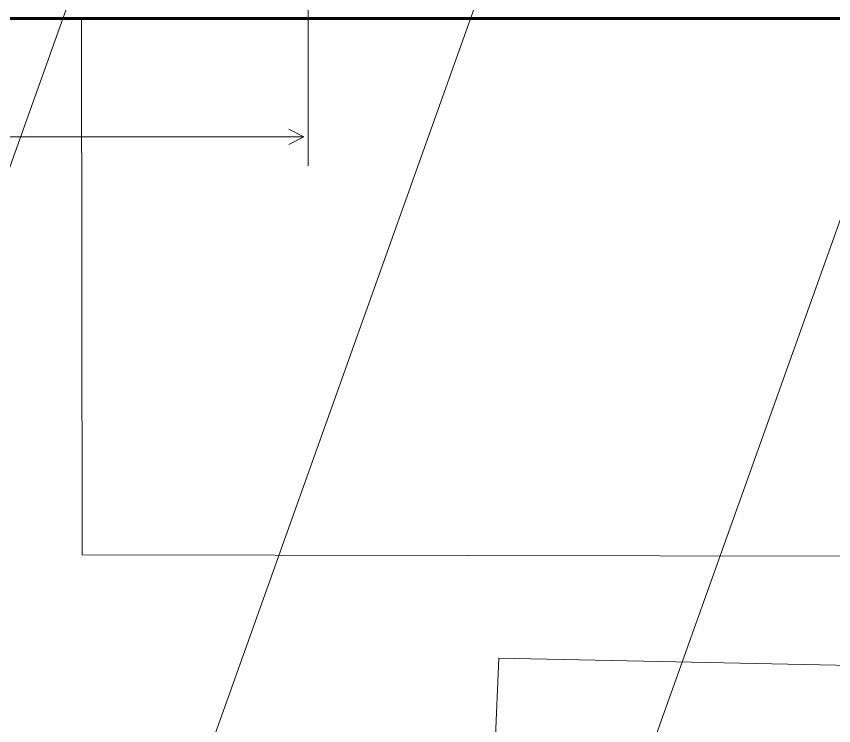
# Paper-space layout '01 Roof Support Layout' of a CAD drawing. Header units: millimetres. Extents: x 5 to 415, y 5 to 287.
# Drawn here: x 121.95 to 159.06, y 105.57 to 137.75 of the extents above; entities that cross this region are included whole.
import ezdxf

# ---------------------------------------------------------------- set-up
doc = ezdxf.new("R2010")
doc.units = ezdxf.units.MM
doc.layers.add('GA_BACKGROUND', color=253, linetype='Continuous')
doc.layers.add('SHEET_GEOMETRY', color=7, linetype='Continuous')

# ---------------------------------------------------------------- blocks, each defined once
blk = doc.blocks.new('SHEET_01_ROOF')
at = {"layer": 'GA_BACKGROUND', "lineweight": 0}
for p, q in [((128.619, 150.424), (105.464, 85.631)), ((164.316, 142.402), (144.027, 85.631)), ((143.391, 139.949), (123.979, 85.631)), ((101.693, 137.653), (231.034, 137.632)), ((124.94, 113.311), (124.901, 137.649)), ((211.345, 113.189), (124.94, 113.311)), ((142.821, 85.631), (143.865, 108.62)), ((143.865, 108.62), (211.299, 107.221))]:
    blk.add_line(p, q, dxfattribs=at)
at = {"layer": 'SHEET_GEOMETRY', "lineweight": 15}
for p, q in [((135.201, 138.71), (135.201, 130.971)), ((137.071, 137.646), (57.163, 137.646)), ((137.943, 137.646), (149.588, 137.646))]:
    blk.add_line(p, q, dxfattribs=at)
at = {"layer": 'SHEET_GEOMETRY', "lineweight": 60}
blk.add_line((113.363, 137.653), (221.702, 137.632), dxfattribs=at)
at = {"layer": 'SHEET_GEOMETRY', "lineweight": 18}
for p, q in [((134.315, 132.626), (135.008, 132.279)), ((122.401, 132.279), (120.299, 132.279)), ((124.502, 132.279), (122.401, 132.279)), ((126.603, 132.279), (124.502, 132.279)), ((128.704, 132.279), (126.603, 132.279)), ((130.805, 132.279), (128.704, 132.279)), ((132.906, 132.279), (130.805, 132.279)), ((135.008, 132.279), (132.906, 132.279)), ((135.008, 132.279), (134.315, 131.933))]:
    blk.add_line(p, q, dxfattribs=at)

psp = doc.layouts.new('01 Roof Support Layout')

# ---------------------------------------------------------------- block references
psp.add_blockref('SHEET_01_ROOF', (0, 0))

doc.saveas('drawing.dxf')
